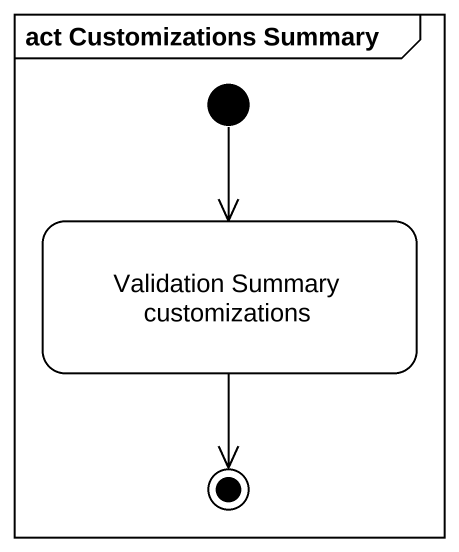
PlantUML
@startuml
mainframe act Customizations Summary
hide empty description
state "Validation Summary customizations" as Validation_Summary
[*] --> Validation_Summary
Validation_Summary --> [*]
@enduml
